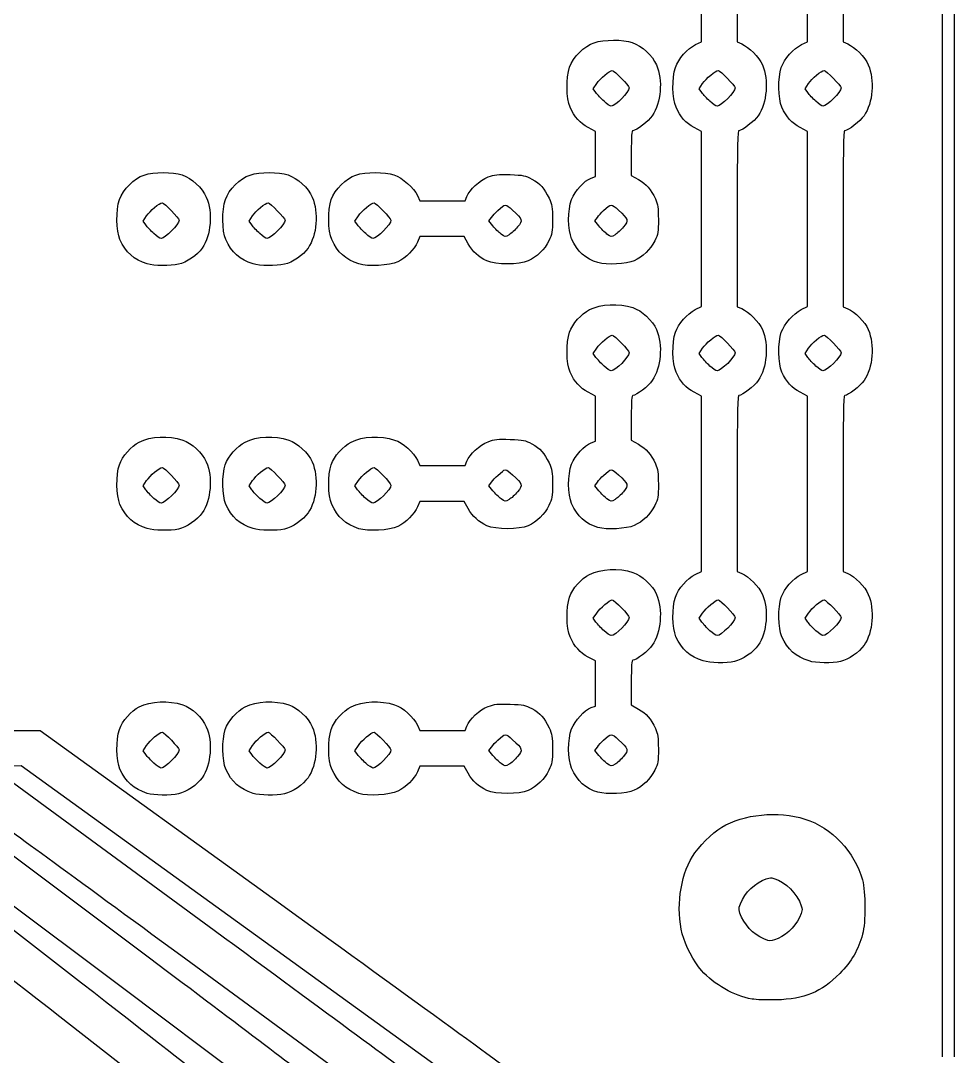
# Model space of a CAD drawing. Extents: x 0 to 100, y 0 to 150.
# Drawn here: x 77.69 to 100.08, y 75.05 to 99.89 of the extents above; entities that cross this region are included whole.
import ezdxf

# ---------------------------------------------------------------- set-up
doc = ezdxf.new("R2010")
doc.units = 0
doc.layers.add('Calque_1', color=7, linetype='CONTINUOUS')

msp = doc.modelspace()

# ---------------------------------------------------------------- linework, layer by layer
at = {"layer": 'Calque_1', "color": 7}
for p, q in [((100.075997, 150.08226), (100.075997, 75.041132)), ((99.790247, 75.041132), (99.790247, 149.79651)), ((94.012063, 99.38318), (94.012063, 101.483786)), ((94.868839, 101.489532), (94.868839, 99.378583)), ((96.552063, 99.38318), (96.552063, 101.483786)), ((97.408994, 101.489311), (97.408994, 99.378363)), ((93.869891, 99.314355), (94.012063, 99.38318)), ((94.868839, 99.378583), (94.97929, 99.332434)), ((96.409891, 99.314355), (96.552063, 99.38318)), ((97.408994, 99.378363), (97.519448, 99.332214)), ((91.416401, 98.256385), (91.499617, 98.382135)), ((93.956401, 98.256385), (94.039617, 98.382135)), ((96.496401, 98.256385), (96.579617, 98.382135)), ((91.481814, 98.164519), (91.416401, 98.256385)), ((94.021814, 98.164519), (93.956401, 98.256385)), ((96.561814, 98.164519), (96.496401, 98.256385)), ((91.675636, 97.956648), (91.675636, 97.956648)), ((94.215636, 97.956648), (94.215636, 97.956648)), ((96.755636, 97.956648), (96.755636, 97.956648)), ((91.471877, 97.234377), (91.29662, 97.325952)), ((91.471877, 96.693066), (91.471877, 97.234377)), ((94.011908, 97.234391), (93.836651, 97.325966)), ((94.011908, 95.133182), (94.011908, 97.234391)), ((96.551908, 97.234391), (96.376651, 97.325966)), ((96.551908, 95.133182), (96.551908, 97.234391)), ((91.471877, 96.151758), (91.471877, 96.693066)), ((92.329291, 96.713536), (92.329291, 96.176814)), ((91.366696, 96.11372), (91.471877, 96.151758)), ((92.329291, 96.176814), (92.501441, 96.079659)), ((87.200446, 95.696579), (87.258652, 95.567505)), ((88.347502, 95.567505), (88.385537, 95.672686)), ((87.258652, 95.567505), (87.803078, 95.567505)), ((87.803078, 95.567505), (88.347502, 95.567505)), ((80.621401, 95.08138), (80.704617, 95.207129)), ((83.161401, 95.08138), (83.244617, 95.207129)), ((85.701401, 95.08138), (85.784617, 95.207129)), ((88.91561, 95.085864), (88.975709, 95.169441)), ((91.455607, 95.085864), (91.515709, 95.169441)), ((94.011908, 93.031969), (94.011908, 95.133182)), ((94.868839, 95.139532), (94.868839, 93.028583)), ((96.551908, 93.031969), (96.551908, 95.133182)), ((97.408994, 95.139311), (97.408994, 93.028363)), ((80.686814, 94.989514), (80.621401, 95.08138)), ((83.226814, 94.989514), (83.161401, 95.08138)), ((85.766814, 94.989514), (85.701401, 95.08138)), ((89.010713, 94.966191), (88.91561, 95.085864)), ((91.550713, 94.966191), (91.455607, 95.085864)), ((80.880636, 94.781643), (80.880636, 94.781643)), ((83.420636, 94.781643), (83.420636, 94.781643)), ((85.960636, 94.781643), (85.960636, 94.781643)), ((87.261229, 94.710289), (87.202724, 94.577681)), ((87.791838, 94.710289), (87.261229, 94.710289)), ((88.322446, 94.710289), (87.791838, 94.710289)), ((88.418213, 94.540602), (88.322446, 94.710289)), ((89.205489, 94.77297), (89.205489, 94.772979)), ((91.745489, 94.77297), (91.745489, 94.772979)), ((80.71759, 94.057802), (80.717579, 94.057808)), ((83.25759, 94.057802), (83.257579, 94.057808)), ((85.79759, 94.055869), (85.797579, 94.055832)), ((91.529292, 94.085925), (91.528999, 94.085923)), ((93.865189, 92.958693), (94.011908, 93.031969)), ((94.868839, 93.028583), (94.97929, 92.982434)), ((96.405189, 92.958693), (96.551908, 93.031969)), ((97.408994, 93.028363), (97.519448, 92.982214)), ((91.416401, 91.90638), (91.499617, 92.032129)), ((91.481814, 91.814514), (91.416401, 91.90638)), ((93.956401, 91.90638), (94.039617, 92.032129)), ((94.021814, 91.814514), (93.956401, 91.90638)), ((96.496401, 91.90638), (96.579617, 92.032129)), ((96.561814, 91.814514), (96.496401, 91.90638)), ((91.675636, 91.606643), (91.675636, 91.606643)), ((94.215636, 91.606643), (94.215636, 91.606643)), ((96.755636, 91.606643), (96.755636, 91.606643)), ((91.471877, 90.884394), (91.29662, 90.975969)), ((94.011753, 90.884391), (93.836496, 90.975966)), ((96.551753, 90.884391), (96.376496, 90.975966)), ((91.471877, 90.343086), (91.471877, 90.884394)), ((94.011753, 88.783182), (94.011753, 90.884391)), ((96.551753, 88.783182), (96.551753, 90.884391)), ((91.471877, 89.801775), (91.471877, 90.343086)), ((92.329285, 90.36355), (92.329285, 89.826831)), ((91.366696, 89.76374), (91.471877, 89.801775)), ((92.329285, 89.826831), (92.501435, 89.729676)), ((87.200441, 89.346596), (87.258646, 89.217519)), ((87.258646, 89.217519), (87.803073, 89.217519)), ((87.803073, 89.217519), (88.347496, 89.217519)), ((88.347496, 89.217519), (88.385531, 89.3227)), ((80.621401, 88.731374), (80.704617, 88.857124)), ((80.686814, 88.639508), (80.621401, 88.731374)), ((83.161401, 88.731374), (83.244617, 88.857124)), ((83.226814, 88.639508), (83.161401, 88.731374)), ((85.701401, 88.731374), (85.784617, 88.857124)), ((85.766814, 88.639508), (85.701401, 88.731374)), ((88.91561, 88.735859), (88.975709, 88.819436)), ((89.010713, 88.616185), (88.91561, 88.735859)), ((91.455607, 88.735859), (91.515709, 88.819436)), ((91.550713, 88.616185), (91.455607, 88.735859)), ((94.011753, 86.681969), (94.011753, 88.783182)), ((94.868839, 88.789532), (94.868839, 86.678583)), ((96.551753, 86.681969), (96.551753, 88.783182)), ((97.408994, 88.789311), (97.408994, 86.678363)), ((80.880636, 88.431637), (80.880636, 88.431637)), ((83.420636, 88.431637), (83.420636, 88.431637)), ((85.960636, 88.431637), (85.960636, 88.431637)), ((89.205489, 88.422964), (89.205489, 88.422973)), ((91.745489, 88.422964), (91.745489, 88.422973)), ((87.261223, 88.360303), (87.202718, 88.227695)), ((87.791832, 88.360303), (87.261223, 88.360303)), ((88.322441, 88.360303), (87.791832, 88.360303)), ((88.418207, 88.190617), (88.322441, 88.360303)), ((80.717585, 87.707819), (80.717579, 87.707827)), ((83.257585, 87.707819), (83.257579, 87.707827)), ((85.797585, 87.705883), (85.797579, 87.705852)), ((91.529287, 87.73594), (91.528999, 87.73594)), ((93.865034, 86.608693), (94.011753, 86.681969)), ((96.405034, 86.608693), (96.551753, 86.681969)), ((94.868839, 86.678583), (94.97929, 86.632434)), ((97.408994, 86.678363), (97.519448, 86.632214)), ((91.416401, 85.556368), (91.499617, 85.682115)), ((91.481814, 85.464502), (91.416401, 85.556368)), ((93.956401, 85.556368), (94.039617, 85.682115)), ((94.021814, 85.464502), (93.956401, 85.556368)), ((96.496401, 85.556368), (96.579617, 85.682115)), ((96.561814, 85.464502), (96.496401, 85.556368)), ((91.675636, 85.256631), (91.675636, 85.256631)), ((94.215636, 85.256631), (94.215636, 85.256631)), ((96.755636, 85.256631), (96.755636, 85.256631)), ((91.471877, 84.534391), (91.29662, 84.625966)), ((91.471877, 83.99308), (91.471877, 84.534391)), ((94.052418, 84.533036), (94.052576, 84.532827)), ((96.592576, 84.532816), (96.592576, 84.532827)), ((91.471877, 83.451772), (91.471877, 83.99308)), ((92.329285, 84.013547), (92.329285, 83.476825)), ((92.329285, 83.476825), (92.501435, 83.37967)), ((91.366696, 83.413734), (91.471877, 83.451772)), ((87.200441, 82.99659), (87.258646, 82.867516)), ((88.347496, 82.867516), (88.385531, 82.972697)), ((76.351469, 82.867773), (78.153932, 82.867773)), ((78.153932, 82.867773), (83.915908, 78.707738)), ((87.258646, 82.867516), (87.803073, 82.867516)), ((87.803073, 82.867516), (88.347496, 82.867516)), ((80.621401, 82.381363), (80.704617, 82.50711)), ((83.161401, 82.381363), (83.244617, 82.50711)), ((85.701401, 82.381363), (85.784617, 82.50711)), ((88.91561, 82.385847), (88.975709, 82.469422)), ((91.455607, 82.385847), (91.515709, 82.469422)), ((80.686814, 82.289497), (80.621401, 82.381363)), ((83.226814, 82.289497), (83.161401, 82.381363)), ((85.766814, 82.289497), (85.701401, 82.381363)), ((89.010713, 82.266171), (88.91561, 82.385847)), ((91.550713, 82.266171), (91.455607, 82.385847)), ((77.694209, 82.014398), (75.782568, 82.007935)), ((83.312979, 77.956364), (77.694209, 82.014398)), ((80.880636, 82.081626), (80.880636, 82.081626)), ((83.420636, 82.081626), (83.420636, 82.081626)), ((85.960636, 82.081626), (85.960636, 82.081626)), ((87.261223, 82.0103), (87.202718, 81.877692)), ((87.791832, 82.0103), (87.261223, 82.0103)), ((88.322441, 82.0103), (87.791832, 82.0103)), ((88.418207, 81.840617), (88.322441, 82.0103)), ((89.205489, 82.072953), (89.205489, 82.072962)), ((91.745489, 82.072953), (91.745489, 82.072962)), ((77.517633, 81.603979), (82.327758, 78.075947)), ((80.717585, 81.357813), (80.717579, 81.357822)), ((83.257585, 81.357813), (83.257579, 81.357822)), ((85.797585, 81.355883), (85.797579, 81.355846)), ((91.529287, 81.385937), (91.528999, 81.385937)), ((76.88801, 80.327832), (80.777907, 77.41032)), ((80.127289, 76.691695), (76.418686, 79.472741)), ((76.257381, 79.055967), (79.141752, 76.816197)), ((88.931747, 73.89833), (83.312979, 77.956364)), ((95.606272, 77.831797), (95.606291, 77.831816)), ((86.375895, 73.910164), (81.762202, 77.293517)), ((83.835895, 73.910652), (80.127289, 76.691695)), ((95.224755, 76.423962), (95.224755, 76.423962)), ((81.311747, 73.904793), (78.623962, 75.997061))]:
    msp.add_line(p, q, dxfattribs=at)
for points in [[(90.850395, 98.773936), (90.934097, 99.015848), (91.201435, 99.282201), (91.440604, 99.361971)], [(91.440604, 99.361971), (91.675997, 99.44048), (92.126737, 99.442108), (92.353466, 99.365273)], [(92.353466, 99.365273), (92.578775, 99.288915), (92.838603, 99.049021), (92.93273, 98.830454)], [(93.387576, 98.765382), (93.458761, 98.97071), (93.679859, 99.222361), (93.869891, 99.314355)], [(94.97929, 99.332434), (95.15217, 99.260199), (95.393132, 99.014462), (95.473049, 98.828893)], [(95.927576, 98.765382), (95.998761, 98.97071), (96.219859, 99.222361), (96.409891, 99.314355)], [(97.519448, 99.332214), (97.692326, 99.259979), (97.93329, 99.014242), (98.013204, 98.828673)], [(90.862531, 97.81129), (90.768768, 98.021438), (90.762483, 98.519876), (90.850395, 98.773936)], [(91.499617, 98.382135), (91.578803, 98.501786), (91.811726, 98.697891), (91.874662, 98.697891)], [(91.874662, 98.697891), (91.922236, 98.697891), (92.280108, 98.326314), (92.280108, 98.276917)], [(92.93273, 98.830454), (93.089992, 98.465272), (93.045224, 97.9176), (92.832877, 97.608965)], [(93.402562, 97.811304), (93.310436, 98.017795), (93.302542, 98.520136), (93.387576, 98.765382)], [(94.039617, 98.382135), (94.118803, 98.501786), (94.351726, 98.697891), (94.414662, 98.697891)], [(94.414662, 98.697891), (94.462236, 98.697891), (94.820108, 98.326314), (94.820108, 98.276917)], [(95.473049, 98.828893), (95.629516, 98.465568), (95.584267, 97.917092), (95.372425, 97.609193)], [(95.942562, 97.811304), (95.850436, 98.017795), (95.842542, 98.520136), (95.927576, 98.765382)], [(96.579617, 98.382135), (96.658803, 98.501786), (96.891726, 98.697891), (96.954662, 98.697891)], [(96.954662, 98.697891), (97.002236, 98.697891), (97.360108, 98.326314), (97.360108, 98.276917)], [(98.013204, 98.828673), (98.169671, 98.465348), (98.124425, 97.916872), (97.91258, 97.608973)], [(91.675636, 97.956648), (91.60501, 98.02045), (91.517795, 98.113993), (91.481814, 98.164519)], [(92.280108, 98.276917), (92.280108, 98.175232), (91.947537, 97.840641), (91.846462, 97.840641)], [(94.215636, 97.956648), (94.14501, 98.02045), (94.057795, 98.113993), (94.021814, 98.164519)], [(94.820108, 98.276917), (94.820108, 98.175232), (94.487537, 97.840641), (94.386462, 97.840641)], [(96.755636, 97.956648), (96.68501, 98.02045), (96.597795, 98.113993), (96.561814, 98.164519)], [(97.360108, 98.276917), (97.360108, 98.175232), (97.027537, 97.840641), (96.926462, 97.840641)], [(91.846462, 97.840641), (91.823122, 97.840641), (91.746256, 97.892844), (91.675636, 97.956648)], [(94.386462, 97.840641), (94.363122, 97.840641), (94.286256, 97.892844), (94.215636, 97.956648)], [(96.926462, 97.840641), (96.903122, 97.840641), (96.826256, 97.892844), (96.755636, 97.956648)], [(91.29662, 97.325952), (91.102138, 97.427572), (90.965635, 97.580189), (90.862531, 97.81129)], [(93.836651, 97.325966), (93.642169, 97.427586), (93.505666, 97.580203), (93.402562, 97.811304)], [(96.376651, 97.325966), (96.182169, 97.427586), (96.045666, 97.580203), (95.942562, 97.811304)], [(92.832877, 97.608965), (92.741053, 97.475502), (92.45002, 97.250255), (92.3694, 97.250255)], [(95.372425, 97.609193), (95.280601, 97.475728), (94.989568, 97.25048), (94.908949, 97.25048)], [(97.91258, 97.608973), (97.820757, 97.475507), (97.529723, 97.25026), (97.449104, 97.25026)], [(92.3694, 97.250255), (92.338669, 97.250255), (92.329291, 97.124767), (92.329291, 96.713536)], [(94.908949, 97.25048), (94.877038, 97.25048), (94.868839, 96.819022), (94.868839, 95.139532)], [(97.449104, 97.25026), (97.417193, 97.25026), (97.408994, 96.818802), (97.408994, 95.139311)], [(80.055116, 95.59893), (80.138815, 95.840843), (80.406153, 96.107193), (80.645322, 96.186965)], [(80.645322, 96.186965), (80.880718, 96.265474), (81.331458, 96.267102), (81.558186, 96.190267)], [(81.558186, 96.190267), (81.783493, 96.113907), (82.043324, 95.874015), (82.13745, 95.655448)], [(82.595116, 95.59893), (82.678815, 95.840843), (82.946153, 96.107193), (83.185322, 96.186965)], [(83.185322, 96.186965), (83.420718, 96.265474), (83.871458, 96.267102), (84.098186, 96.190267)], [(84.098186, 96.190267), (84.323493, 96.113907), (84.583324, 95.874015), (84.67745, 95.655448)], [(85.135116, 95.598936), (85.218815, 95.840848), (85.486153, 96.107201), (85.725322, 96.186971)], [(85.725322, 96.186971), (85.960718, 96.26548), (86.411458, 96.267108), (86.638186, 96.190273)], [(86.638186, 96.190273), (86.841872, 96.121242), (87.118469, 95.878378), (87.200446, 95.696579)], [(88.385537, 95.672686), (88.444697, 95.836296), (88.694949, 96.065443), (88.89777, 96.141725)], [(88.89777, 96.141725), (89.047487, 96.198034), (89.128242, 96.206478), (89.423883, 96.196739)], [(89.423883, 96.196739), (89.738824, 96.186353), (89.789768, 96.17608), (89.942447, 96.092144)], [(89.942447, 96.092144), (90.143787, 95.981446), (90.246875, 95.866751), (90.356924, 95.631005)], [(90.897685, 95.60149), (90.97393, 95.804312), (91.203055, 96.05455), (91.366696, 96.11372)], [(92.501441, 96.079659), (92.692624, 95.97176), (92.800178, 95.847983), (92.90661, 95.61338)], [(82.13745, 95.655448), (82.294922, 95.289778), (82.249939, 94.742592), (82.03696, 94.433033)], [(84.67745, 95.655448), (84.834922, 95.289778), (84.789939, 94.742592), (84.57696, 94.433033)], [(90.356924, 95.631005), (90.427965, 95.478822), (90.438534, 95.41353), (90.439164, 95.123005)], [(80.065897, 94.639335), (79.973514, 94.846368), (79.967884, 95.346844), (80.055116, 95.59893)], [(80.704617, 95.207129), (80.783803, 95.32678), (81.016726, 95.522885), (81.079662, 95.522885)], [(81.079662, 95.522885), (81.127236, 95.522885), (81.485108, 95.151309), (81.485108, 95.101911)], [(82.605897, 94.639335), (82.513514, 94.846368), (82.507884, 95.346844), (82.595116, 95.59893)], [(83.244617, 95.207129), (83.323803, 95.32678), (83.556726, 95.522885), (83.619662, 95.522885)], [(83.619662, 95.522885), (83.667236, 95.522885), (84.025108, 95.151309), (84.025108, 95.101911)], [(85.145897, 94.639343), (85.053514, 94.846376), (85.047884, 95.346852), (85.135116, 95.598936)], [(85.784617, 95.207129), (85.863803, 95.32678), (86.096726, 95.522885), (86.159662, 95.522885)], [(86.159662, 95.522885), (86.207236, 95.522885), (86.565108, 95.151309), (86.565108, 95.101911)], [(89.126018, 95.333977), (89.317153, 95.505512), (89.304927, 95.505134), (89.482955, 95.345068)], [(90.898813, 94.658475), (90.804077, 94.87264), (90.803442, 95.351133), (90.897685, 95.60149)], [(91.666018, 95.333977), (91.857153, 95.505512), (91.844927, 95.505134), (92.022955, 95.345068)], [(92.90661, 95.61338), (92.965564, 95.483419), (92.978035, 95.398959), (92.979, 95.123005)], [(88.975709, 95.169441), (89.00876, 95.215407), (89.076403, 95.289448), (89.126018, 95.333977)], [(89.482955, 95.345068), (89.725695, 95.126826), (89.733727, 95.099831), (89.603035, 94.941451)], [(91.515709, 95.169441), (91.54876, 95.215407), (91.616403, 95.289448), (91.666018, 95.333977)], [(92.022955, 95.345068), (92.265695, 95.126826), (92.273727, 95.099831), (92.143032, 94.941451)], [(80.880636, 94.781643), (80.810013, 94.845445), (80.722795, 94.938987), (80.686814, 94.989514)], [(81.485108, 95.101911), (81.485108, 95.000227), (81.152537, 94.665635), (81.051465, 94.665635)], [(83.420636, 94.781643), (83.350013, 94.845445), (83.262795, 94.938987), (83.226814, 94.989514)], [(84.025108, 95.101911), (84.025108, 95.000227), (83.692537, 94.665635), (83.591465, 94.665635)], [(85.960636, 94.781643), (85.890013, 94.845445), (85.802795, 94.938987), (85.766814, 94.989514)], [(86.565108, 95.101911), (86.565108, 95.000227), (86.232537, 94.665635), (86.131465, 94.665635)], [(89.205489, 94.772979), (89.150673, 94.813424), (89.06302, 94.900368), (89.010713, 94.966191)], [(89.603035, 94.941451), (89.542702, 94.868336), (89.450999, 94.783974), (89.399251, 94.753977)], [(90.439164, 95.123005), (90.439728, 94.821922), (90.431346, 94.772219), (90.351624, 94.609908)], [(91.745489, 94.772979), (91.690673, 94.813424), (91.60302, 94.900368), (91.550713, 94.966191)], [(92.143032, 94.941451), (92.082702, 94.868336), (91.990999, 94.783974), (91.939248, 94.753977)], [(92.979, 95.123005), (92.980129, 94.821428), (92.971747, 94.772487), (92.891906, 94.609908)], [(80.717579, 94.057808), (80.400539, 94.156887), (80.202205, 94.333872), (80.065897, 94.639335)], [(81.051465, 94.665635), (81.028125, 94.665635), (80.951256, 94.717838), (80.880636, 94.781643)], [(83.257579, 94.057808), (82.940539, 94.156887), (82.742205, 94.333872), (82.605897, 94.639335)], [(83.591465, 94.665635), (83.568125, 94.665635), (83.491256, 94.717838), (83.420636, 94.781643)], [(85.797579, 94.055832), (85.475806, 94.161155), (85.281739, 94.334924), (85.145897, 94.639343)], [(86.131465, 94.665635), (86.108125, 94.665635), (86.031256, 94.717838), (85.960636, 94.781643)], [(89.399251, 94.753977), (89.308096, 94.701142), (89.302054, 94.701734), (89.205489, 94.77297)], [(91.528999, 94.085923), (91.238087, 94.168159), (91.033467, 94.354062), (90.898813, 94.658475)], [(91.939248, 94.753977), (91.848096, 94.701142), (91.842054, 94.701734), (91.745489, 94.77297)], [(82.03696, 94.433033), (81.921799, 94.265653), (81.664548, 94.089758), (81.470508, 94.045723)], [(84.57696, 94.433033), (84.461799, 94.265653), (84.204548, 94.089758), (84.010508, 94.045723)], [(87.202724, 94.577681), (87.12625, 94.404354), (86.921269, 94.201987), (86.726835, 94.10786)], [(88.868258, 94.12617), (88.664195, 94.220543), (88.528127, 94.345844), (88.418213, 94.540602)], [(90.351624, 94.609908), (90.24988, 94.40272), (90.066738, 94.224353), (89.856395, 94.127581)], [(92.891906, 94.609908), (92.789392, 94.401154), (92.604765, 94.222228), (92.397078, 94.130359)], [(81.470508, 94.045723), (81.273687, 94.001056), (80.878909, 94.007394), (80.71759, 94.057802)], [(84.010508, 94.045723), (83.813687, 94.001056), (83.418909, 94.007394), (83.25759, 94.057802)], [(86.726835, 94.10786), (86.533067, 94.01406), (86.014038, 93.98502), (85.79759, 94.055869)], [(89.856395, 94.127581), (89.645191, 94.030412), (89.077038, 94.029585), (88.868258, 94.12617)], [(92.397078, 94.130359), (92.211977, 94.048477), (91.746132, 94.024624), (91.529292, 94.085925)], [(90.847545, 92.415384), (90.918733, 92.620707), (91.130515, 92.861408), (91.325785, 92.958933)], [(91.325785, 92.958933), (91.603997, 93.09788), (92.022941, 93.117099), (92.369335, 93.006809)], [(92.369335, 93.006809), (92.577169, 92.940634), (92.8405, 92.694621), (92.932724, 92.48047)], [(93.387421, 92.415382), (93.458546, 92.620526), (93.670349, 92.861386), (93.865189, 92.958693)], [(94.97929, 92.982434), (95.15217, 92.910199), (95.393132, 92.664462), (95.473049, 92.478893)], [(95.927421, 92.415382), (95.998546, 92.620526), (96.210349, 92.861386), (96.405189, 92.958693)], [(97.519448, 92.982214), (97.692326, 92.909979), (97.93329, 92.664242), (98.013204, 92.478673)], [(90.862531, 91.461307), (90.770405, 91.6678), (90.762511, 92.170139), (90.847545, 92.415384)], [(92.932724, 92.48047), (93.089987, 92.115286), (93.045218, 91.567617), (92.832871, 91.258982)], [(93.402407, 91.461304), (93.310281, 91.667795), (93.302387, 92.170133), (93.387421, 92.415382)], [(95.473049, 92.478893), (95.629516, 92.115568), (95.584267, 91.567092), (95.372425, 91.259193)], [(95.942407, 91.461304), (95.850281, 91.667795), (95.842387, 92.170133), (95.927421, 92.415382)], [(98.013204, 92.478673), (98.169671, 92.115348), (98.124425, 91.566872), (97.91258, 91.258973)], [(91.499617, 92.032129), (91.578803, 92.15178), (91.811726, 92.347885), (91.874662, 92.347885)], [(91.874662, 92.347885), (91.922236, 92.347885), (92.280108, 91.976309), (92.280108, 91.926911)], [(94.039617, 92.032129), (94.118803, 92.15178), (94.351726, 92.347885), (94.414662, 92.347885)], [(94.414662, 92.347885), (94.462236, 92.347885), (94.820108, 91.976309), (94.820108, 91.926911)], [(96.579617, 92.032129), (96.658803, 92.15178), (96.891726, 92.347885), (96.954662, 92.347885)], [(96.954662, 92.347885), (97.002236, 92.347885), (97.360108, 91.976309), (97.360108, 91.926911)], [(92.280108, 91.926911), (92.280108, 91.825227), (91.947537, 91.490635), (91.846462, 91.490635)], [(94.820108, 91.926911), (94.820108, 91.825227), (94.487537, 91.490635), (94.386462, 91.490635)], [(97.360108, 91.926911), (97.360108, 91.825227), (97.027537, 91.490635), (96.926462, 91.490635)], [(91.675636, 91.606643), (91.60501, 91.670445), (91.517795, 91.763987), (91.481814, 91.814514)], [(94.215636, 91.606643), (94.14501, 91.670445), (94.057795, 91.763987), (94.021814, 91.814514)], [(96.755636, 91.606643), (96.68501, 91.670445), (96.597795, 91.763987), (96.561814, 91.814514)], [(91.29662, 90.975969), (91.102138, 91.077589), (90.965635, 91.230209), (90.862531, 91.461307)], [(91.846462, 91.490635), (91.823122, 91.490635), (91.746256, 91.542838), (91.675636, 91.606643)], [(93.836496, 90.975966), (93.642013, 91.077586), (93.505511, 91.230203), (93.402407, 91.461304)], [(94.386462, 91.490635), (94.363122, 91.490635), (94.286256, 91.542838), (94.215636, 91.606643)], [(96.376496, 90.975966), (96.182013, 91.077586), (96.045511, 91.230203), (95.942407, 91.461304)], [(96.926462, 91.490635), (96.903122, 91.490635), (96.826256, 91.542838), (96.755636, 91.606643)], [(92.832871, 91.258982), (92.741047, 91.125516), (92.450014, 90.900269), (92.369394, 90.900269)], [(95.372425, 91.259193), (95.280601, 91.125728), (94.989568, 90.90048), (94.908949, 90.90048)], [(97.91258, 91.258973), (97.820757, 91.125507), (97.529723, 90.90026), (97.449104, 90.90026)], [(92.369394, 90.900269), (92.338663, 90.900269), (92.329285, 90.774784), (92.329285, 90.36355)], [(94.908949, 90.90048), (94.877038, 90.90048), (94.868839, 90.469019), (94.868839, 88.789532)], [(97.449104, 90.90026), (97.417193, 90.90026), (97.408994, 90.468799), (97.408994, 88.789311)], [(80.530502, 89.783927), (80.808714, 89.922877), (81.227659, 89.942093), (81.574056, 89.831804)], [(83.070502, 89.783927), (83.348714, 89.922877), (83.767659, 89.942093), (84.114056, 89.831804)], [(85.610502, 89.783933), (85.888714, 89.92288), (86.307659, 89.942099), (86.654056, 89.831809)], [(80.052266, 89.240382), (80.123453, 89.445701), (80.335233, 89.686406), (80.530502, 89.783927)], [(81.574056, 89.831804), (81.781887, 89.765631), (82.04522, 89.519615), (82.137445, 89.305465)], [(82.592266, 89.240382), (82.663453, 89.445701), (82.875233, 89.686406), (83.070502, 89.783927)], [(84.114056, 89.831804), (84.321887, 89.765631), (84.58522, 89.519615), (84.677445, 89.305465)], [(85.132266, 89.240384), (85.203453, 89.445707), (85.415233, 89.686408), (85.610502, 89.783933)], [(86.654056, 89.831809), (86.841028, 89.772277), (87.120335, 89.524241), (87.200441, 89.346596)], [(88.385531, 89.3227), (88.444691, 89.48631), (88.694943, 89.715458), (88.897765, 89.791739)], [(88.897765, 89.791739), (89.047481, 89.848048), (89.128236, 89.856495), (89.423878, 89.846753)], [(89.423878, 89.846753), (89.738818, 89.836367), (89.789762, 89.826094), (89.942441, 89.742159)], [(89.942441, 89.742159), (90.143782, 89.63146), (90.246869, 89.516765), (90.356919, 89.281019)], [(90.897685, 89.251507), (90.97393, 89.454329), (91.203055, 89.704567), (91.366696, 89.76374)], [(92.501435, 89.729676), (92.692618, 89.621777), (92.800173, 89.498), (92.906604, 89.263394)], [(80.065897, 88.289358), (79.975143, 88.492738), (79.967909, 88.997098), (80.052266, 89.240382)], [(80.704617, 88.857124), (80.783803, 88.976775), (81.016726, 89.17288), (81.079662, 89.17288)], [(81.079662, 89.17288), (81.127236, 89.17288), (81.485108, 88.801303), (81.485108, 88.751906)], [(82.137445, 89.305465), (82.294916, 88.939798), (82.249933, 88.392609), (82.036954, 88.083053)], [(82.605897, 88.289358), (82.515143, 88.492738), (82.507909, 88.997098), (82.592266, 89.240382)], [(83.244617, 88.857124), (83.323803, 88.976775), (83.556726, 89.17288), (83.619662, 89.17288)], [(83.619662, 89.17288), (83.667236, 89.17288), (84.025108, 88.801303), (84.025108, 88.751906)], [(84.677445, 89.305465), (84.834916, 88.939798), (84.789933, 88.392609), (84.576954, 88.083053)], [(85.145897, 88.28936), (85.055143, 88.492744), (85.047909, 88.9971), (85.132266, 89.240384)], [(85.784617, 88.857124), (85.863803, 88.976775), (86.096726, 89.17288), (86.159662, 89.17288)], [(86.159662, 89.17288), (86.207236, 89.17288), (86.565108, 88.801303), (86.565108, 88.751906)], [(90.356919, 89.281019), (90.42796, 89.128839), (90.438529, 89.063544), (90.439158, 88.773019)], [(90.898813, 88.308495), (90.804077, 88.522657), (90.803442, 89.001153), (90.897685, 89.251507)], [(92.906604, 89.263394), (92.965558, 89.133436), (92.978029, 89.048973), (92.978994, 88.773019)], [(88.975709, 88.819436), (89.00876, 88.865401), (89.076403, 88.939442), (89.126018, 88.983971)], [(89.126018, 88.983971), (89.317153, 89.155506), (89.304927, 89.155128), (89.482955, 88.995063)], [(89.482955, 88.995063), (89.725695, 88.77682), (89.733727, 88.749826), (89.603035, 88.591445)], [(91.515709, 88.819436), (91.54876, 88.865401), (91.616403, 88.939442), (91.666018, 88.983971)], [(91.666018, 88.983971), (91.857153, 89.155506), (91.844927, 89.155128), (92.022955, 88.995063)], [(92.022955, 88.995063), (92.265695, 88.77682), (92.273727, 88.749826), (92.143032, 88.591445)], [(81.485108, 88.751906), (81.485108, 88.650221), (81.152537, 88.31563), (81.051465, 88.31563)], [(84.025108, 88.751906), (84.025108, 88.650221), (83.692537, 88.31563), (83.591465, 88.31563)], [(86.565108, 88.751906), (86.565108, 88.650221), (86.232537, 88.31563), (86.131465, 88.31563)], [(90.439158, 88.773019), (90.439723, 88.471936), (90.431341, 88.422236), (90.351618, 88.259922)], [(92.978994, 88.773019), (92.980123, 88.471442), (92.971741, 88.422502), (92.891901, 88.259922)], [(80.880636, 88.431637), (80.810013, 88.495439), (80.722795, 88.588982), (80.686814, 88.639508)], [(81.051465, 88.31563), (81.028125, 88.31563), (80.951256, 88.367832), (80.880636, 88.431637)], [(83.420636, 88.431637), (83.350013, 88.495439), (83.262795, 88.588982), (83.226814, 88.639508)], [(83.591465, 88.31563), (83.568125, 88.31563), (83.491256, 88.367832), (83.420636, 88.431637)], [(85.960636, 88.431637), (85.890013, 88.495439), (85.802795, 88.588982), (85.766814, 88.639508)], [(86.131465, 88.31563), (86.108125, 88.31563), (86.031256, 88.367832), (85.960636, 88.431637)], [(89.205489, 88.422973), (89.150673, 88.463418), (89.06302, 88.550362), (89.010713, 88.616185)], [(89.399251, 88.403971), (89.308096, 88.351136), (89.302054, 88.351729), (89.205489, 88.422964)], [(89.603035, 88.591445), (89.542702, 88.51833), (89.450999, 88.433968), (89.399251, 88.403971)], [(91.745489, 88.422973), (91.690673, 88.463418), (91.60302, 88.550362), (91.550713, 88.616185)], [(91.939248, 88.403971), (91.848096, 88.351136), (91.842054, 88.351729), (91.745489, 88.422964)], [(92.143032, 88.591445), (92.082702, 88.51833), (91.990999, 88.433968), (91.939248, 88.403971)], [(80.717579, 87.707827), (80.400539, 87.80691), (80.202205, 87.983894), (80.065897, 88.289358)], [(83.257579, 87.707827), (82.940539, 87.80691), (82.742205, 87.983894), (82.605897, 88.289358)], [(85.797579, 87.705852), (85.475806, 87.811172), (85.281739, 87.984941), (85.145897, 88.28936)], [(87.202718, 88.227695), (87.126245, 88.054368), (86.921264, 87.852001), (86.72683, 87.757874)], [(88.868253, 87.776184), (88.664189, 87.870554), (88.528121, 87.995855), (88.418207, 88.190617)], [(90.351618, 88.259922), (90.249875, 88.052734), (90.066732, 87.874367), (89.856389, 87.777596)], [(91.528999, 87.73594), (91.238087, 87.818179), (91.033467, 88.004082), (90.898813, 88.308495)], [(92.891901, 88.259922), (92.789386, 88.051171), (92.604759, 87.872242), (92.397072, 87.780375)], [(82.036954, 88.083053), (81.921793, 87.915673), (81.664542, 87.739778), (81.470503, 87.69574)], [(84.576954, 88.083053), (84.461793, 87.915673), (84.204542, 87.739778), (84.010503, 87.69574)], [(81.470503, 87.69574), (81.273681, 87.651075), (80.878903, 87.657411), (80.717585, 87.707819)], [(84.010503, 87.69574), (83.813681, 87.651075), (83.418903, 87.657411), (83.257585, 87.707819)], [(86.72683, 87.757874), (86.533061, 87.664075), (86.014032, 87.635034), (85.797585, 87.705883)], [(89.856389, 87.777596), (89.645185, 87.680429), (89.077032, 87.6796), (88.868253, 87.776184)], [(92.397072, 87.780375), (92.211971, 87.698494), (91.746126, 87.674641), (91.529287, 87.73594)], [(91.325785, 86.608927), (91.603997, 86.747877), (92.022941, 86.767093), (92.369335, 86.656804)], [(90.847545, 86.065382), (90.918733, 86.270701), (91.130515, 86.511406), (91.325785, 86.608927)], [(92.369335, 86.656804), (92.577169, 86.590631), (92.8405, 86.344615), (92.932724, 86.130465)], [(93.387266, 86.065382), (93.458391, 86.270526), (93.670193, 86.511386), (93.865034, 86.608693)], [(94.97929, 86.632434), (95.15217, 86.560199), (95.393132, 86.314462), (95.473049, 86.128893)], [(95.927266, 86.065382), (95.998391, 86.270526), (96.210193, 86.511386), (96.405034, 86.608693)], [(97.519448, 86.632214), (97.692326, 86.559979), (97.93329, 86.314242), (98.013204, 86.128673)], [(90.862531, 85.111304), (90.770405, 85.317795), (90.762511, 85.820133), (90.847545, 86.065382)], [(91.499617, 85.682115), (91.578803, 85.801769), (91.811726, 85.997874), (91.874662, 85.997874)], [(91.874662, 85.997874), (91.922236, 85.997874), (92.280108, 85.626297), (92.280108, 85.5769)], [(92.932724, 86.130465), (93.089987, 85.765283), (93.045218, 85.217611), (92.832871, 84.908976)], [(93.400897, 85.114358), (93.310143, 85.317738), (93.302909, 85.822098), (93.387266, 86.065382)], [(94.039617, 85.682115), (94.118803, 85.801769), (94.351726, 85.997874), (94.414662, 85.997874)], [(94.414662, 85.997874), (94.462236, 85.997874), (94.820108, 85.626297), (94.820108, 85.5769)], [(95.473049, 86.128893), (95.629724, 85.765083), (95.584264, 85.217086), (95.37179, 84.908268)], [(95.940897, 85.114358), (95.850143, 85.317738), (95.842909, 85.822098), (95.927266, 86.065382)], [(96.579617, 85.682115), (96.658803, 85.801769), (96.891726, 85.997874), (96.954662, 85.997874)], [(96.954662, 85.997874), (97.002236, 85.997874), (97.360108, 85.626297), (97.360108, 85.5769)], [(98.013204, 86.128673), (98.16988, 85.764863), (98.124422, 85.216866), (97.911945, 84.908048)], [(91.675636, 85.256631), (91.60501, 85.320433), (91.517795, 85.413976), (91.481814, 85.464502)], [(92.280108, 85.5769), (92.280108, 85.475215), (91.947537, 85.140624), (91.846462, 85.140624)], [(94.215636, 85.256631), (94.14501, 85.320433), (94.057795, 85.413976), (94.021814, 85.464502)], [(94.820108, 85.5769), (94.820108, 85.475215), (94.487537, 85.140624), (94.386462, 85.140624)], [(96.755636, 85.256631), (96.68501, 85.320433), (96.597795, 85.413976), (96.561814, 85.464502)], [(97.360108, 85.5769), (97.360108, 85.475215), (97.027537, 85.140624), (96.926462, 85.140624)], [(91.846462, 85.140624), (91.823122, 85.140624), (91.746256, 85.192827), (91.675636, 85.256631)], [(94.386462, 85.140624), (94.363122, 85.140624), (94.286256, 85.192827), (94.215636, 85.256631)], [(96.926462, 85.140624), (96.903122, 85.140624), (96.826256, 85.192827), (96.755636, 85.256631)], [(91.29662, 84.625966), (91.102138, 84.727586), (90.965635, 84.880203), (90.862531, 85.111304)], [(94.052576, 84.532827), (93.735539, 84.63191), (93.537205, 84.808894), (93.400897, 85.114358)], [(96.592576, 84.532827), (96.275539, 84.63191), (96.077205, 84.808894), (95.940897, 85.114358)], [(92.832871, 84.908976), (92.741047, 84.775513), (92.450014, 84.550266), (92.369394, 84.550266)], [(95.37179, 84.908268), (95.256629, 84.740887), (94.999378, 84.564992), (94.805339, 84.520957)], [(97.911945, 84.908048), (97.796787, 84.740667), (97.539536, 84.564772), (97.345494, 84.520737)], [(92.369394, 84.550266), (92.338663, 84.550266), (92.329285, 84.424779), (92.329285, 84.013547)], [(94.805339, 84.520957), (94.608517, 84.47629), (94.213736, 84.482629), (94.052418, 84.533036)], [(97.345494, 84.520737), (97.148673, 84.47607), (96.753894, 84.482408), (96.592576, 84.532816)], [(80.530502, 83.433922), (80.808714, 83.572868), (81.227659, 83.592088), (81.574056, 83.481798)], [(81.574056, 83.481798), (81.781887, 83.415623), (82.04522, 83.169609), (82.137445, 82.955459)], [(83.070502, 83.433922), (83.348714, 83.572868), (83.767659, 83.592088), (84.114056, 83.481798)], [(84.114056, 83.481798), (84.321887, 83.415623), (84.58522, 83.169609), (84.677445, 82.955459)], [(85.610502, 83.433927), (85.888714, 83.572877), (86.307659, 83.592093), (86.654056, 83.481804)], [(86.654056, 83.481804), (86.841028, 83.422272), (87.120335, 83.174235), (87.200441, 82.99659)], [(88.897765, 83.441737), (89.047481, 83.498046), (89.128236, 83.50649), (89.423878, 83.49675)], [(89.423878, 83.49675), (89.738818, 83.486364), (89.789762, 83.476091), (89.942441, 83.392156)], [(80.052266, 82.890373), (80.123453, 83.095695), (80.335233, 83.336397), (80.530502, 83.433922)], [(82.592266, 82.890373), (82.663453, 83.095695), (82.875233, 83.336397), (83.070502, 83.433922)], [(85.132266, 82.890382), (85.203453, 83.095701), (85.415233, 83.336406), (85.610502, 83.433927)], [(88.385531, 82.972697), (88.444691, 83.136307), (88.694943, 83.365452), (88.897765, 83.441737)], [(89.942441, 83.392156), (90.143782, 83.281454), (90.246869, 83.166762), (90.356919, 82.931016)], [(90.897685, 82.901504), (90.97393, 83.104326), (91.203055, 83.354564), (91.366696, 83.413734)], [(92.501435, 83.37967), (92.692618, 83.271771), (92.800173, 83.147994), (92.906604, 82.913391)], [(80.065897, 81.939349), (79.975143, 82.142733), (79.967909, 82.647089), (80.052266, 82.890373)], [(80.704617, 82.50711), (80.783803, 82.626763), (81.016726, 82.822868), (81.079662, 82.822868)], [(81.079662, 82.822868), (81.127236, 82.822868), (81.485108, 82.451292), (81.485108, 82.401894)], [(82.137445, 82.955459), (82.294916, 82.58979), (82.249933, 82.0426), (82.036954, 81.733045)], [(82.605897, 81.939349), (82.515143, 82.142733), (82.507909, 82.647089), (82.592266, 82.890373)], [(83.244617, 82.50711), (83.323803, 82.626763), (83.556726, 82.822868), (83.619662, 82.822868)], [(83.619662, 82.822868), (83.667236, 82.822868), (84.025108, 82.451292), (84.025108, 82.401894)], [(84.677445, 82.955459), (84.834916, 82.58979), (84.789933, 82.0426), (84.576954, 81.733045)], [(85.145897, 81.939358), (85.055143, 82.142738), (85.047909, 82.647098), (85.132266, 82.890382)], [(85.784617, 82.50711), (85.863803, 82.626763), (86.096726, 82.822868), (86.159662, 82.822868)], [(86.159662, 82.822868), (86.207236, 82.822868), (86.565108, 82.451292), (86.565108, 82.401894)], [(89.126018, 82.63396), (89.317153, 82.805495), (89.304927, 82.805117), (89.482955, 82.645051)], [(90.356919, 82.931016), (90.42796, 82.778833), (90.438529, 82.713541), (90.439158, 82.423016)], [(90.898813, 81.958489), (90.804077, 82.172654), (90.803442, 82.651147), (90.897685, 82.901504)], [(91.666018, 82.63396), (91.857153, 82.805495), (91.844927, 82.805117), (92.022955, 82.645051)], [(92.906604, 82.913391), (92.965558, 82.783431), (92.978029, 82.69897), (92.978994, 82.423016)], [(88.975709, 82.469422), (89.00876, 82.51539), (89.076403, 82.589431), (89.126018, 82.63396)], [(89.482955, 82.645051), (89.725695, 82.426809), (89.733727, 82.399814), (89.603035, 82.241434)], [(91.515709, 82.469422), (91.54876, 82.51539), (91.616403, 82.589431), (91.666018, 82.63396)], [(92.022955, 82.645051), (92.265695, 82.426809), (92.273727, 82.399814), (92.143032, 82.241434)], [(80.880636, 82.081626), (80.810013, 82.145428), (80.722795, 82.23897), (80.686814, 82.289497)], [(81.485108, 82.401894), (81.485108, 82.30021), (81.152537, 81.965618), (81.051465, 81.965618)], [(83.420636, 82.081626), (83.350013, 82.145428), (83.262795, 82.23897), (83.226814, 82.289497)], [(84.025108, 82.401894), (84.025108, 82.30021), (83.692537, 81.965618), (83.591465, 81.965618)], [(85.960636, 82.081626), (85.890013, 82.145428), (85.802795, 82.23897), (85.766814, 82.289497)], [(86.565108, 82.401894), (86.565108, 82.30021), (86.232537, 81.965618), (86.131465, 81.965618)], [(89.205489, 82.072962), (89.150673, 82.113407), (89.06302, 82.200351), (89.010713, 82.266171)], [(89.603035, 82.241434), (89.542702, 82.168319), (89.450999, 82.083957), (89.399251, 82.05396)], [(90.439158, 82.423016), (90.439723, 82.121933), (90.431341, 82.072231), (90.351618, 81.909919)], [(91.745489, 82.072962), (91.690673, 82.113407), (91.60302, 82.200351), (91.550713, 82.266171)], [(92.143032, 82.241434), (92.082702, 82.168319), (91.990999, 82.083957), (91.939248, 82.05396)], [(92.978994, 82.423016), (92.980123, 82.121436), (92.971741, 82.072499), (92.891901, 81.909919)], [(81.051465, 81.965618), (81.028125, 81.965618), (80.951256, 82.017821), (80.880636, 82.081626)], [(83.591465, 81.965618), (83.568125, 81.965618), (83.491256, 82.017821), (83.420636, 82.081626)], [(86.131465, 81.965618), (86.108125, 81.965618), (86.031256, 82.017821), (85.960636, 82.081626)], [(89.399251, 82.05396), (89.308096, 82.001125), (89.302054, 82.001717), (89.205489, 82.072953)], [(91.939248, 82.05396), (91.848096, 82.001125), (91.842054, 82.001717), (91.745489, 82.072953)], [(80.717579, 81.357822), (80.400539, 81.456902), (80.202205, 81.633886), (80.065897, 81.939349)], [(82.036954, 81.733045), (81.921793, 81.565664), (81.664542, 81.389769), (81.470503, 81.345734)], [(83.257579, 81.357822), (82.940539, 81.456902), (82.742205, 81.633886), (82.605897, 81.939349)], [(84.576954, 81.733045), (84.461793, 81.565664), (84.204542, 81.389769), (84.010503, 81.345734)], [(85.797579, 81.355846), (85.475806, 81.461169), (85.281739, 81.634939), (85.145897, 81.939358)], [(87.202718, 81.877692), (87.126245, 81.704368), (86.921264, 81.501998), (86.72683, 81.407874)], [(88.868253, 81.426182), (88.664189, 81.520554), (88.528121, 81.645855), (88.418207, 81.840617)], [(90.351618, 81.909919), (90.249875, 81.702731), (90.066732, 81.524364), (89.856389, 81.427593)], [(91.528999, 81.385937), (91.238087, 81.468173), (91.033467, 81.654076), (90.898813, 81.958489)], [(92.891901, 81.909919), (92.789386, 81.701165), (92.604759, 81.522239), (92.397072, 81.43037)], [(81.470503, 81.345734), (81.273681, 81.301067), (80.878903, 81.307406), (80.717585, 81.357813)], [(84.010503, 81.345734), (83.813681, 81.301067), (83.418903, 81.307406), (83.257585, 81.357813)], [(86.72683, 81.407874), (86.533061, 81.314075), (86.014032, 81.285031), (85.797585, 81.355883)], [(89.856389, 81.427593), (89.645185, 81.330424), (89.077032, 81.329597), (88.868253, 81.426182)], [(92.397072, 81.43037), (92.211971, 81.348489), (91.746126, 81.324635), (91.529287, 81.385937)], [(94.497449, 80.544068), (95.029246, 80.863239), (95.841151, 80.943463), (96.492489, 80.741206)], [(96.492489, 80.741206), (97.133791, 80.542064), (97.686393, 79.957133), (97.873168, 79.279757)], [(81.762202, 77.293517), (79.224669, 79.15436), (77.124405, 80.688856), (77.094952, 80.703506)], [(93.795187, 79.841806), (93.930397, 80.067087), (94.272168, 80.408858), (94.497449, 80.544068)], [(93.553305, 77.986398), (93.398332, 78.598716), (93.495233, 79.342019), (93.795187, 79.841806)], [(94.945589, 78.7074), (95.057595, 78.983052), (95.298429, 79.216904), (95.563097, 79.307009)], [(95.563097, 79.307009), (95.667587, 79.342583), (95.67, 79.34271), (95.750123, 79.316971)], [(95.750123, 79.316971), (96.038249, 79.224464), (96.304413, 78.957745), (96.407453, 78.658256)], [(97.873168, 79.279757), (97.951739, 78.994815), (97.953452, 78.269106), (97.876244, 77.978007)], [(83.915908, 78.707738), (87.084992, 76.41972), (89.702883, 74.517901), (89.733445, 74.481469)], [(94.973755, 78.38955), (94.902655, 78.538221), (94.898041, 78.590351), (94.945589, 78.7074)], [(96.407453, 78.658256), (96.43528, 78.577408), (96.435251, 78.57686), (96.401215, 78.479482)], [(95.606291, 77.831816), (95.341626, 77.910954), (95.101286, 78.122875), (94.973755, 78.38955)], [(96.401215, 78.479482), (96.311141, 78.221704), (96.096277, 77.986971), (95.851184, 77.878578)], [(78.623962, 75.997061), (77.145682, 77.147808), (75.899097, 78.112613), (75.853773, 78.14107)], [(82.327758, 78.075947), (84.973327, 76.135531), (87.162886, 74.518036), (87.193447, 74.48152)], [(94.012797, 77.112248), (93.829649, 77.31702), (93.623432, 77.709332), (93.553305, 77.986398)], [(95.851184, 77.878578), (95.720577, 77.820815), (95.673237, 77.811773), (95.606272, 77.831797)], [(97.876244, 77.978007), (97.779357, 77.612724), (97.610066, 77.321525), (97.329919, 77.038267)], [(80.777907, 77.41032), (82.917349, 75.805687), (84.677075, 74.468636), (84.688412, 74.439096)], [(95.224755, 76.423962), (94.788609, 76.501624), (94.321867, 76.76669), (94.012797, 77.112248)], [(97.329919, 77.038267), (96.885238, 76.588656), (96.483466, 76.421597), (95.805622, 76.404461)], [(79.141752, 76.816197), (80.728157, 75.584326), (82.05827, 74.54093), (82.097561, 74.497547)], [(95.805622, 76.404461), (95.578611, 76.398731), (95.31722, 76.407509), (95.224755, 76.423962)]]:
    msp.add_open_spline(points, degree=3, dxfattribs=at)

doc.saveas('drawing.dxf')
